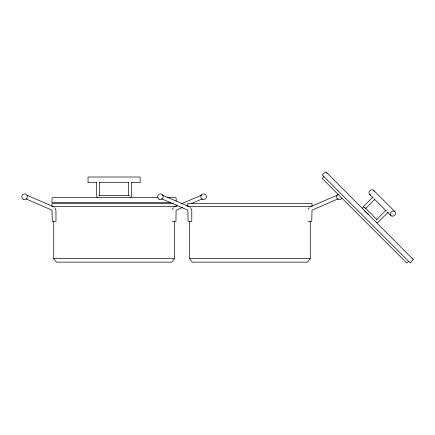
<?xml version="1.0" encoding="UTF-8"?>
<svg xmlns="http://www.w3.org/2000/svg" width="435" height="435" viewBox="0 0 435 435"><rect width="100%" height="100%" fill="white"/><g stroke="black" fill="none" stroke-linecap="round" stroke-linejoin="round"><path stroke-width="0.65" d="M99.207 195.342L98.919 195.989L99.512 195.701M362.507 208.637L363.225 206.772M172.391 209.398L173.445 207.604M308.203 209.398L309.263 207.604M162.201 195.07L189.214 206.679M174.457 221.535L174.457 258.646L171.738 262.131L56.447 262.131L53.728 258.646L53.728 221.535M310.269 221.535L310.269 258.646L307.55 262.131L192.265 262.131L189.546 258.646L189.546 221.535M323.944 176.681L322.183 178.437L406.779 263.034L408.536 261.272M363.372 206.614L372.953 197.033M365.509 208.68L374.584 199.605M376.536 219.708L386.084 210.154M388.183 212.264L378.445 221.991L376.857 222.693M130.603 197.794L131.609 195.793L131.609 182.227M174.783 206.679L177.241 205.619M181.531 203.759L201.796 195.07M182.466 207.424L176.077 210.263L175.941 221.306L172.271 221.306M186.131 205.842L187.969 205.048M191.639 203.46L202.03 198.969M310.601 206.679L337.614 195.07M338.457 198.708L312.02 210.143L311.759 221.306L308.024 221.306M96.831 182.678L88.033 182.678L88.033 177.012L140.152 177.012L140.152 182.678L131.354 182.678M99.539 182.678L128.646 182.678M157.976 197.664L52.776 197.664L52.021 198.24L51.993 202.487L170.4 202.487M167.067 197.664L175.609 197.691L176.164 198.24L176.191 201.139M173.266 203.417L51.993 203.417L51.993 206.685M53.298 206.685L175.604 206.685M189.116 206.685L311.422 206.685M53.728 258.646L174.457 258.646M189.546 258.646L310.269 258.646M376.819 219.735L376.155 219.838L376.639 219.784M128.673 195.701C129.717 195.418 129.097 196.631 128.983 195.543M364.932 207.642L363.921 207.31L364.573 207.718M412.152 258.216L412.5 258.417M161.358 198.708L187.838 210.181L188.061 221.306L191.791 221.306L191.775 210.225L190.552 207.604M27.024 195.277L53.402 206.679M26.154 198.969L52.026 210.181L52.243 221.306L55.979 221.306L55.957 210.225L54.739 207.604M364.285 210.589L364.981 211.214M365.683 211.845L368.57 214.509M365.721 211.883L366.422 212.519M367.466 213.476L368.559 214.498M364.845 207.984L365.433 208.577M373.578 190.291L394.926 211.638A2.833 2.311 -45 0 1 393.338 216.059A2.833 2.311 -45 0 1 390.505 213.226A2.833 2.311 -45 0 1 394.926 211.638M369.571 194.298L372.893 197.615M373.839 198.567L386.177 210.899M387.123 211.85L390.918 215.646M365.34 207.974L376.764 219.403M97.331 197.572L96.575 195.793L96.575 182.227M326.799 172.717L327.028 173.266M312.004 206.685L312.004 203.417L187.811 203.417L187.811 206.685M176.191 204.727L176.191 206.685M128.624 182.167L128.624 195.342L99.561 195.342L99.561 182.167M341.872 198.142A2.833 2.833 0 0 1 337.413 198.73A2.833 2.833 0 0 1 338 194.276M370.658 194.847A2.833 2.311 -45 0 1 369.94 190.66A2.833 2.311 -45 0 1 374.127 191.373M413.25 259.488L410.161 262.898L322.319 175.055L325.337 172.07L326.283 172.195L413.25 259.488M202.188 199.181A2.833 2.833 0 0 0 206.435 196.729A2.833 2.833 0 0 0 202.188 194.276A2.833 2.833 0 0 0 202.188 199.181M23.169 199.181A2.833 2.833 0 0 0 27.416 196.729A2.833 2.833 0 0 0 23.169 194.276A2.833 2.833 0 0 0 23.169 199.181M158.982 199.181A2.833 2.833 0 0 0 163.228 196.729A2.833 2.833 0 0 0 158.982 194.276A2.833 2.833 0 0 0 158.982 199.181"/></g></svg>
